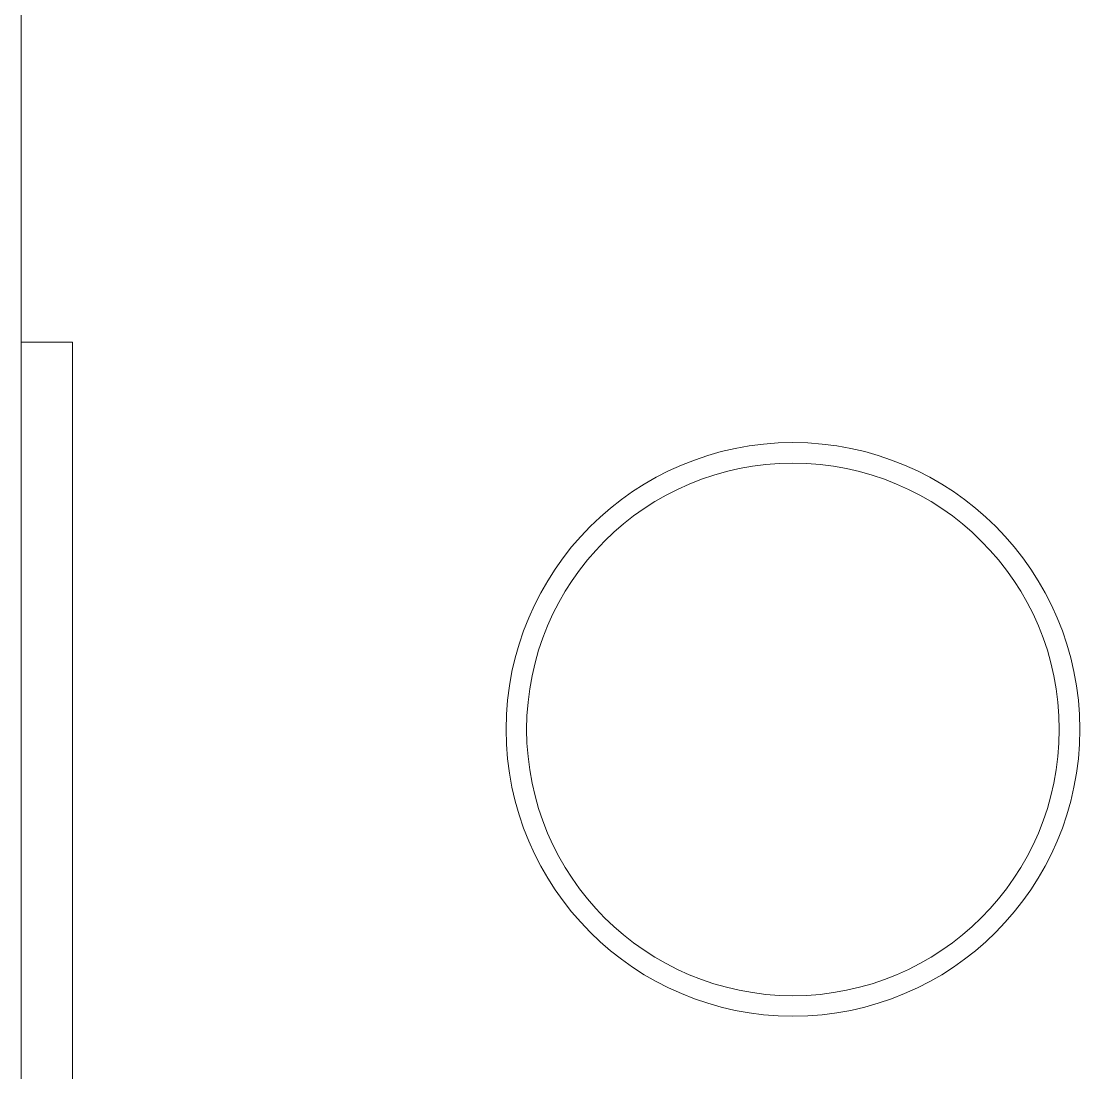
# Model space of a CAD drawing. Header units: inches. Extents: x -12418 to 57169, y -29325 to 19878.
# Drawn here: x 23950 to 24466, y -12069 to -11556 of the extents above; entities that cross this region are included whole.
import ezdxf

# ---------------------------------------------------------------- set-up
doc = ezdxf.new("R2010")
doc.units = ezdxf.units.IN
doc.header["$LTSCALE"] = 25
doc.header["$MEASUREMENT"] = 0
doc.linetypes.add('DASHDOT', pattern=[25.4, 12.7, -6.35, 0, -6.35])
for name, color, linetype, lineweight in [('00-Ground Floor$0$LOADING', 253, 'Continuous', 5), ('00-Ground Floor$0$Walls', 251, 'Continuous', 5), ('E-LITE-CLNG-CNDT', 6, 'DASHDOT', 35)]:
    doc.layers.add(name, color=color, linetype=linetype, lineweight=lineweight)

# ---------------------------------------------------------------- blocks, each defined once
blk = doc.blocks.new('00-Ground Floor$0$WM00001-P')
at = {"layer": '00-Ground Floor$0$LOADING'}
for radius in [0.14, 0.13]:
    blk.add_circle((0, 0), radius, dxfattribs=at)
blk = doc.blocks.new('00-Ground Floor')
at = {"layer": '00-Ground Floor$0$LOADING', "elevation": 0}
blk.add_lwpolyline([(23949.51, -11712.14), (23974.51, -11712.14), (23974.51, -12218.14), (23949.51, -12218.14), (23949.51, -11712.14)], dxfattribs=at)
at = {"layer": '00-Ground Floor$0$Walls'}
blk.add_line((23949.51, -10057.43, 0), (23949.51, -13467.43, 0), dxfattribs=at)
at = {"layer": '00-Ground Floor$0$LOADING', "extrusion": (2.33844e-18, -2.24019e-05, -1), "xscale": -1000, "yscale": 1000, "zscale": 1000, "rotation": 89.9999999999996}
blk.add_blockref('00-Ground Floor$0$WM00001-P', (-24326.22, -11901.22, 0.29), dxfattribs=at)

msp = doc.modelspace()

# ---------------------------------------------------------------- block references
at = {"layer": 'E-LITE-CLNG-CNDT'}
msp.add_blockref('00-Ground Floor', (0, 0), dxfattribs=at)

doc.saveas('drawing.dxf')
